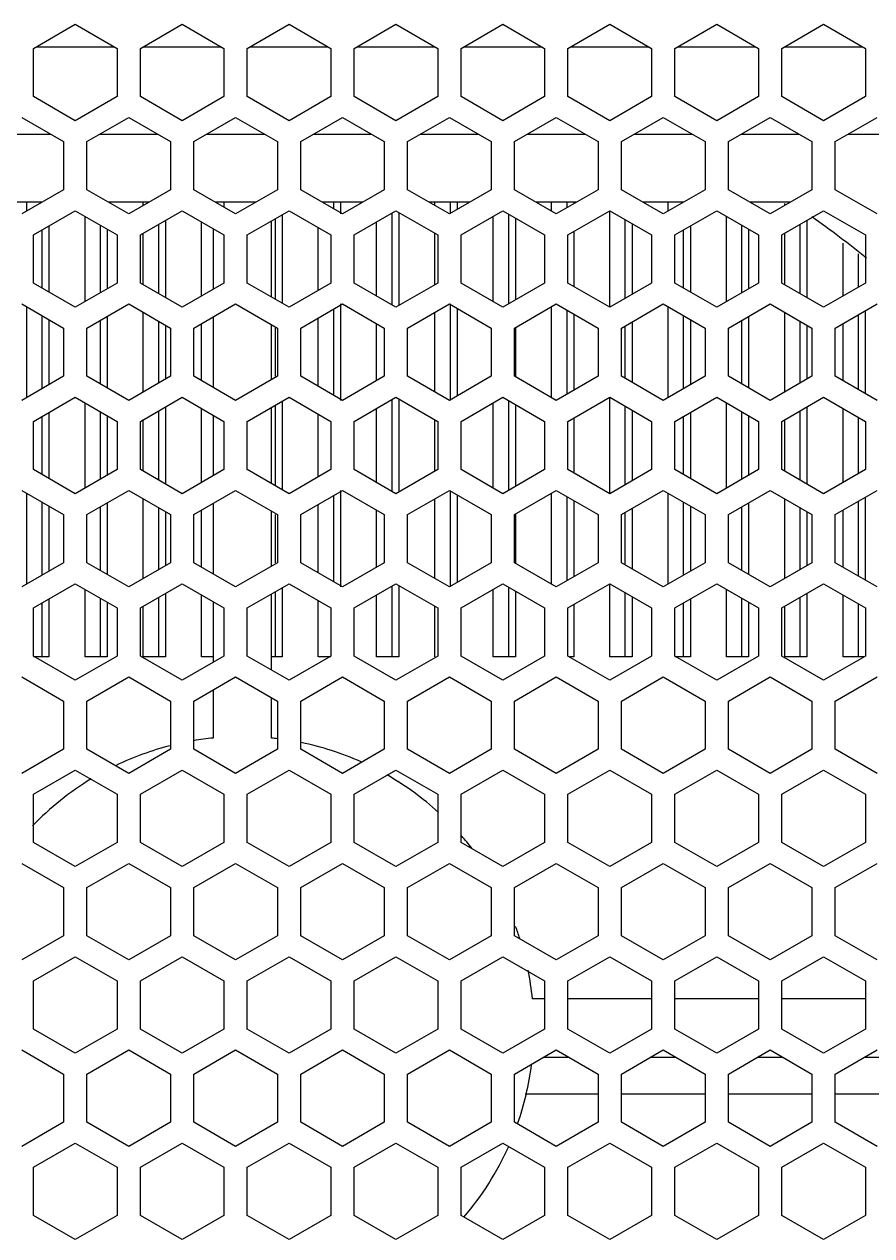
# Model space of a CAD drawing. Header units: millimetres. Extents: x 10297564 to 11610295, y -9287743 to -8409454.
# Drawn here: x 10530946 to 10531821, y -9095133 to -9093881 of the extents above; entities that cross this region are included whole.
import ezdxf

# ---------------------------------------------------------------- set-up
doc = ezdxf.new("R2010")
doc.units = ezdxf.units.MM
doc.header["$LTSCALE"] = 100
doc.layers.add('-0', color=7, linetype='Continuous')

# ---------------------------------------------------------------- blocks, each defined once
blk = doc.blocks.new('인버터 외형도')
at = {"layer": '-0', "linetype": 'Continuous'}
for p, q in [((121361.32, 40713.51), (121393.67, 40732.19)), ((121393.67, 40732.19), (121426.03, 40713.51)), ((121444.08, 40713.51), (121476.44, 40732.19)), ((121476.44, 40732.19), (121508.8, 40713.51)), ((121526.85, 40713.51), (121559.21, 40732.19)), ((121559.21, 40732.19), (121591.57, 40713.51)), ((121609.62, 40713.51), (121641.98, 40732.19)), ((121641.98, 40732.19), (121674.33, 40713.51)), ((121692.39, 40713.51), (121724.75, 40732.19)), ((121724.75, 40732.19), (121757.1, 40713.51)), ((121775.16, 40713.51), (121807.52, 40732.19)), ((121807.52, 40732.19), (121839.87, 40713.51)), ((121857.93, 40713.51), (121890.29, 40732.19)), ((121890.29, 40732.19), (121922.64, 40713.51)), ((121940.7, 40713.51), (121973.06, 40732.19)), ((121973.06, 40732.19), (122005.41, 40713.51)), ((121361.32, 40676.15), (121361.32, 40713.51)), ((121363.3, 40714.66), (121424.04, 40714.66)), ((121426.03, 40713.51), (121426.03, 40676.15)), ((121444.08, 40676.15), (121444.08, 40713.51)), ((121446.07, 40714.66), (121506.81, 40714.66)), ((121508.8, 40713.51), (121508.8, 40676.15)), ((121526.85, 40676.15), (121526.85, 40713.51)), ((121528.84, 40714.66), (121589.58, 40714.66)), ((121591.57, 40713.51), (121591.57, 40676.15)), ((121609.62, 40676.15), (121609.62, 40713.51)), ((121611.61, 40714.66), (121672.35, 40714.66)), ((121674.33, 40713.51), (121674.33, 40676.15)), ((121692.39, 40676.15), (121692.39, 40713.51)), ((121694.38, 40714.66), (121755.12, 40714.66)), ((121757.1, 40713.51), (121757.1, 40676.15)), ((121775.16, 40676.15), (121775.16, 40713.51)), ((121777.15, 40714.66), (121837.89, 40714.66)), ((121839.87, 40713.51), (121839.87, 40676.15)), ((121857.93, 40676.15), (121857.93, 40713.51)), ((121859.92, 40714.66), (121920.66, 40714.66)), ((121922.64, 40713.51), (121922.64, 40676.15)), ((121940.7, 40676.15), (121940.7, 40713.51)), ((121942.69, 40714.66), (122003.43, 40714.66)), ((122005.41, 40713.51), (122005.41, 40676.15)), ((121393.67, 40657.47), (121361.32, 40676.15)), ((121426.03, 40676.15), (121393.67, 40657.47)), ((121476.44, 40657.47), (121444.08, 40676.15)), ((121508.8, 40676.15), (121476.44, 40657.47)), ((121559.21, 40657.47), (121526.85, 40676.15)), ((121591.57, 40676.15), (121559.21, 40657.47)), ((121641.98, 40657.47), (121609.62, 40676.15)), ((121674.33, 40676.15), (121641.98, 40657.47)), ((121724.75, 40657.47), (121692.39, 40676.15)), ((121757.1, 40676.15), (121724.75, 40657.47)), ((121807.52, 40657.47), (121775.16, 40676.15)), ((121839.87, 40676.15), (121807.52, 40657.47)), ((121890.29, 40657.47), (121857.93, 40676.15)), ((121922.64, 40676.15), (121890.29, 40657.47)), ((121973.06, 40657.47), (121940.7, 40676.15)), ((122005.41, 40676.15), (121973.06, 40657.47)), ((121352.29, 40659.96), (121384.64, 40641.28)), ((121402.7, 40641.28), (121435.06, 40659.96)), ((121435.06, 40659.96), (121467.41, 40641.28)), ((121485.47, 40641.28), (121517.83, 40659.96)), ((121517.83, 40659.96), (121550.18, 40641.28)), ((121568.24, 40641.28), (121600.59, 40659.96)), ((121600.59, 40659.96), (121632.95, 40641.28)), ((121651.01, 40641.28), (121683.36, 40659.96)), ((121683.36, 40659.96), (121715.72, 40641.28)), ((121733.78, 40641.28), (121766.13, 40659.96)), ((121766.13, 40659.96), (121798.49, 40641.28)), ((121816.55, 40641.28), (121848.9, 40659.96)), ((121848.9, 40659.96), (121881.26, 40641.28)), ((121899.32, 40641.28), (121931.67, 40659.96)), ((121931.67, 40659.96), (121964.03, 40641.28)), ((121982.09, 40641.28), (122014.44, 40659.96)), ((121329.73, 40646.94), (121374.84, 40646.94)), ((121384.64, 40641.28), (121384.64, 40603.92)), ((121402.7, 40603.92), (121402.7, 40641.28)), ((121412.5, 40646.94), (121457.61, 40646.94)), ((121467.41, 40641.28), (121467.41, 40603.92)), ((121485.47, 40603.92), (121485.47, 40641.28)), ((121495.27, 40646.94), (121540.38, 40646.94)), ((121550.18, 40641.28), (121550.18, 40603.92)), ((121568.24, 40603.92), (121568.24, 40641.28)), ((121578.04, 40646.94), (121623.15, 40646.94)), ((121632.95, 40641.28), (121632.95, 40603.92)), ((121651.01, 40603.92), (121651.01, 40641.28)), ((121660.81, 40646.94), (121705.92, 40646.94)), ((121715.72, 40641.28), (121715.72, 40603.92)), ((121733.78, 40603.92), (121733.78, 40641.28)), ((121743.58, 40646.94), (121788.69, 40646.94)), ((121798.49, 40641.28), (121798.49, 40603.92)), ((121816.55, 40603.92), (121816.55, 40641.28)), ((121826.35, 40646.94), (121871.46, 40646.94)), ((121881.26, 40641.28), (121881.26, 40603.92)), ((121899.32, 40603.92), (121899.32, 40641.28)), ((121909.12, 40646.94), (121954.22, 40646.94)), ((121964.03, 40641.28), (121964.03, 40603.92)), ((121982.09, 40603.92), (121982.09, 40641.28)), ((121991.89, 40646.94), (122036.99, 40646.94)), ((121384.64, 40603.92), (121352.29, 40585.24)), ((121435.06, 40585.24), (121402.7, 40603.92)), ((121467.41, 40603.92), (121435.06, 40585.24)), ((121517.83, 40585.24), (121485.47, 40603.92)), ((121550.18, 40603.92), (121517.83, 40585.24)), ((121600.59, 40585.24), (121568.24, 40603.92)), ((121632.95, 40603.92), (121600.59, 40585.24)), ((121683.36, 40585.24), (121651.01, 40603.92)), ((121715.72, 40603.92), (121683.36, 40585.24)), ((121766.13, 40585.24), (121733.78, 40603.92)), ((121798.49, 40603.92), (121766.13, 40585.24)), ((121848.9, 40585.24), (121816.55, 40603.92)), ((121881.26, 40603.92), (121848.9, 40585.24)), ((121931.67, 40585.24), (121899.32, 40603.92)), ((121964.03, 40603.92), (121931.67, 40585.24)), ((122014.44, 40585.24), (121982.09, 40603.92)), ((121367.93, 40594.27), (121336.65, 40594.27)), ((121356.04, 40587.41), (121356.04, 40594.27)), ((121450.69, 40594.27), (121419.42, 40594.27)), ((121446.34, 40591.75), (121446.34, 40594.27)), ((121533.46, 40594.27), (121502.19, 40594.27)), ((121508.72, 40594.27), (121508.72, 40590.49)), ((121616.23, 40594.27), (121584.96, 40594.27)), ((121593.82, 40589.15), (121593.82, 40594.27)), ((121599.01, 40594.27), (121599.01, 40585.24)), ((121699, 40594.27), (121667.72, 40594.27)), ((121672.07, 40591.76), (121672.07, 40594.27)), ((121684.11, 40585.24), (121684.11, 40594.27)), ((121689.31, 40594.27), (121689.31, 40588.67)), ((121781.77, 40594.27), (121750.49, 40594.27)), ((121762.37, 40587.41), (121762.37, 40594.27)), ((121774.41, 40590.01), (121774.41, 40594.27)), ((121779.6, 40594.27), (121779.6, 40593.01)), ((121864.54, 40594.27), (121833.26, 40594.27)), ((121852.66, 40587.41), (121852.66, 40594.27)), ((121947.34, 40594.27), (121916.03, 40594.27)), ((121942.95, 40591.75), (121942.95, 40593.34)), ((121361.32, 40569.04), (121393.67, 40587.72)), ((121393.67, 40587.72), (121426.03, 40569.04)), ((121444.08, 40569.04), (121476.44, 40587.72)), ((121476.44, 40587.72), (121508.8, 40569.04)), ((121526.85, 40569.04), (121559.21, 40587.72)), ((121553.87, 40584.64), (121553.87, 40516.09)), ((121559.21, 40587.72), (121591.57, 40569.04)), ((121609.62, 40569.04), (121641.98, 40587.72)), ((121638.97, 40514.74), (121638.97, 40585.98)), ((121641.98, 40587.72), (121674.33, 40569.04)), ((121644.16, 40586.46), (121644.16, 40514.26)), ((121692.39, 40569.04), (121724.75, 40587.72)), ((121724.75, 40587.72), (121757.1, 40569.04)), ((121729.26, 40515.61), (121729.26, 40585.12)), ((121775.16, 40569.04), (121807.52, 40587.72)), ((121807.51, 40513), (121807.51, 40587.72)), ((121807.52, 40587.72), (121839.87, 40569.04)), ((121857.93, 40569.04), (121890.29, 40587.72)), ((121890.29, 40587.72), (121922.64, 40569.04)), ((121940.7, 40569.04), (121973.06, 40587.72)), ((121973.06, 40587.72), (122005.41, 40569.04)), ((121373.28, 40575.95), (121373.28, 40524.78)), ((121401.19, 40517.34), (121401.19, 40583.38)), ((121413.23, 40524.3), (121413.23, 40576.43)), ((121458.38, 40523.43), (121458.38, 40577.3)), ((121463.57, 40580.3), (121463.57, 40520.43)), ((121491.48, 40521.69), (121491.48, 40579.04)), ((121545.67, 40579.22), (121544.48, 40579.22)), ((121545.67, 40520.82), (121545.67, 40579.22)), ((121548.67, 40519.09), (121548.67, 40581.64)), ((121581.78, 40526.03), (121581.78, 40574.69)), ((121626.93, 40521.69), (121626.93, 40579.03)), ((121717.22, 40517.35), (121717.22, 40583.38)), ((121734.46, 40582.12), (121734.46, 40518.61)), ((121819.55, 40519.95), (121819.55, 40580.78)), ((121824.75, 40577.78), (121824.75, 40522.95)), ((121869.9, 40575.95), (121869.9, 40524.78)), ((121897.81, 40517.34), (121897.81, 40583.38)), ((121909.85, 40524.3), (121909.85, 40576.43)), ((121954.99, 40523.43), (121954.99, 40577.3)), ((121960.19, 40580.3), (121960.19, 40520.43)), ((121361.32, 40531.68), (121361.32, 40569.04)), ((121368.08, 40527.78), (121368.08, 40572.95)), ((121418.43, 40573.43), (121418.43, 40527.3)), ((121426.03, 40569.04), (121426.03, 40531.68)), ((121444.08, 40531.68), (121444.08, 40569.04)), ((121446.34, 40530.38), (121446.34, 40570.34)), ((121500.52, 40573.82), (121500.52, 40526.9)), ((121508.8, 40569.04), (121508.8, 40531.68)), ((121526.85, 40531.68), (121526.85, 40569.04)), ((121591.57, 40569.04), (121591.57, 40531.68)), ((121609.62, 40531.68), (121609.62, 40569.04)), ((121672.07, 40530.38), (121672.07, 40570.35)), ((121674.33, 40569.04), (121674.33, 40531.68)), ((121692.39, 40531.68), (121692.39, 40569.04)), ((121757.1, 40569.04), (121757.1, 40531.68)), ((121775.16, 40531.68), (121775.16, 40569.04)), ((121779.6, 40571.61), (121779.6, 40529.12)), ((121839.87, 40569.04), (121839.87, 40531.68)), ((121857.93, 40531.68), (121857.93, 40569.04)), ((121864.7, 40527.78), (121864.7, 40572.95)), ((121915.04, 40573.43), (121915.04, 40527.3)), ((121922.64, 40569.04), (121922.64, 40531.68)), ((121940.7, 40531.68), (121940.7, 40569.04)), ((121942.95, 40530.38), (121942.95, 40570.34)), ((122005.41, 40569.04), (122005.41, 40531.68)), ((121988.1, 40521.69), (121988.1, 40562.49)), ((122000.14, 40528.64), (122000.14, 40554.26)), ((121393.67, 40513), (121361.32, 40531.68)), ((121426.03, 40531.68), (121393.67, 40513)), ((121476.44, 40513), (121444.08, 40531.68)), ((121508.8, 40531.68), (121476.44, 40513)), ((121559.21, 40513), (121526.85, 40531.68)), ((121591.57, 40531.68), (121559.21, 40513)), ((121641.98, 40513), (121609.62, 40531.68)), ((121674.33, 40531.68), (121641.98, 40513)), ((121724.75, 40513), (121692.39, 40531.68)), ((121757.1, 40531.68), (121724.75, 40513)), ((121807.52, 40513), (121775.16, 40531.68)), ((121839.87, 40531.68), (121807.52, 40513)), ((121890.29, 40513), (121857.93, 40531.68)), ((121922.64, 40531.68), (121890.29, 40513)), ((121973.06, 40513), (121940.7, 40531.68)), ((122005.41, 40531.68), (121973.06, 40513)), ((121352.29, 40515.49), (121384.64, 40496.81)), ((121356.04, 40442.94), (121356.04, 40513.32)), ((121402.7, 40496.81), (121435.06, 40515.49)), ((121435.06, 40515.49), (121467.41, 40496.81)), ((121446.34, 40447.28), (121446.34, 40508.98)), ((121485.47, 40496.81), (121517.83, 40515.49)), ((121517.83, 40515.49), (121550.18, 40496.81)), ((121568.24, 40496.81), (121600.59, 40515.49)), ((121593.82, 40444.68), (121593.82, 40511.58)), ((121599.01, 40515.49), (121599.01, 40440.77)), ((121600.59, 40515.49), (121632.95, 40496.81)), ((121651.01, 40496.81), (121683.36, 40515.49)), ((121672.07, 40447.29), (121672.07, 40508.97)), ((121683.36, 40515.49), (121715.72, 40496.81)), ((121684.11, 40440.77), (121684.11, 40515.49)), ((121689.31, 40512.06), (121689.31, 40444.2)), ((121733.78, 40496.81), (121766.13, 40515.49)), ((121762.37, 40442.94), (121762.37, 40513.31)), ((121766.13, 40515.49), (121798.49, 40496.81)), ((121774.41, 40445.54), (121774.41, 40510.71)), ((121816.55, 40496.81), (121848.9, 40515.49)), ((121848.9, 40515.49), (121881.26, 40496.81)), ((121852.66, 40442.94), (121852.66, 40513.32)), ((121899.32, 40496.81), (121931.67, 40515.49)), ((121931.67, 40515.49), (121964.03, 40496.81)), ((121942.95, 40447.28), (121942.95, 40508.98)), ((121982.09, 40496.81), (122014.44, 40515.49)), ((122005.34, 40510.23), (122005.34, 40446.02)), ((121368.08, 40449.89), (121368.08, 40506.37)), ((121373.28, 40503.37), (121373.28, 40452.89)), ((121413.23, 40453.37), (121413.23, 40502.89)), ((121418.43, 40505.89), (121418.43, 40450.37)), ((121458.38, 40454.23), (121458.38, 40502.02)), ((121463.57, 40499.02), (121463.57, 40457.23)), ((121491.48, 40455.98), (121491.48, 40500.28)), ((121500.52, 40505.5), (121500.52, 40450.76)), ((121545.67, 40456.84), (121545.67, 40499.42)), ((121581.78, 40451.63), (121581.78, 40504.63)), ((121626.93, 40455.97), (121626.93, 40500.29)), ((121779.6, 40507.71), (121779.6, 40448.54)), ((121824.75, 40501.54), (121824.75, 40454.71)), ((121864.7, 40449.89), (121864.7, 40506.37)), ((121869.9, 40503.37), (121869.9, 40452.89)), ((121909.85, 40453.37), (121909.85, 40502.89)), ((121915.04, 40505.89), (121915.04, 40450.37)), ((121954.99, 40454.23), (121954.99, 40502.02)), ((121960.19, 40499.02), (121960.19, 40457.23)), ((121988.1, 40455.98), (121988.1, 40500.28)), ((122000.14, 40449.02), (122000.14, 40507.23)), ((121384.64, 40496.81), (121384.64, 40459.45)), ((121402.7, 40459.45), (121402.7, 40496.81)), ((121467.41, 40496.81), (121467.41, 40459.45)), ((121485.47, 40459.45), (121485.47, 40496.81)), ((121548.67, 40459.45), (121548.67, 40496.81)), ((121550.18, 40496.81), (121550.18, 40459.45)), ((121568.24, 40459.45), (121568.24, 40496.81)), ((121632.95, 40496.81), (121632.95, 40459.45)), ((121651.01, 40459.45), (121651.01, 40496.81)), ((121715.72, 40496.81), (121715.72, 40459.45)), ((121733.78, 40459.45), (121733.78, 40496.81)), ((121734.46, 40496.81), (121734.46, 40459.45)), ((121798.49, 40496.81), (121798.49, 40459.45)), ((121816.55, 40459.45), (121816.55, 40496.81)), ((121819.55, 40457.71), (121819.55, 40498.54)), ((121881.26, 40496.81), (121881.26, 40459.45)), ((121899.32, 40459.45), (121899.32, 40496.81)), ((121964.03, 40496.81), (121964.03, 40459.45)), ((121982.09, 40459.45), (121982.09, 40496.81)), ((121384.64, 40459.45), (121352.29, 40440.77)), ((121435.06, 40440.77), (121402.7, 40459.45)), ((121467.41, 40459.45), (121435.06, 40440.77)), ((121517.83, 40440.77), (121485.47, 40459.45)), ((121550.18, 40459.45), (121517.83, 40440.77)), ((121600.59, 40440.77), (121568.24, 40459.45)), ((121632.95, 40459.45), (121600.59, 40440.77)), ((121683.36, 40440.77), (121651.01, 40459.45)), ((121715.72, 40459.45), (121683.36, 40440.77)), ((121766.13, 40440.77), (121733.78, 40459.45)), ((121798.49, 40459.45), (121766.13, 40440.77)), ((121848.9, 40440.77), (121816.55, 40459.45)), ((121881.26, 40459.45), (121848.9, 40440.77)), ((121931.67, 40440.77), (121899.32, 40459.45)), ((121964.03, 40459.45), (121931.67, 40440.77)), ((122014.44, 40440.77), (121982.09, 40459.45)), ((121361.32, 40424.57), (121393.67, 40443.25)), ((121393.67, 40443.25), (121426.03, 40424.57)), ((121444.08, 40424.57), (121476.44, 40443.25)), ((121476.44, 40443.25), (121508.8, 40424.57)), ((121526.85, 40424.57), (121559.21, 40443.25)), ((121559.21, 40443.25), (121591.57, 40424.57)), ((121609.62, 40424.57), (121641.98, 40443.25)), ((121641.98, 40443.25), (121674.33, 40424.57)), ((121692.39, 40424.57), (121724.75, 40443.25)), ((121724.75, 40443.25), (121757.1, 40424.57)), ((121775.16, 40424.57), (121807.52, 40443.25)), ((121807.51, 40368.53), (121807.51, 40443.25)), ((121807.52, 40443.25), (121839.87, 40424.57)), ((121857.93, 40424.57), (121890.29, 40443.25)), ((121890.29, 40443.25), (121922.64, 40424.57)), ((121940.7, 40424.57), (121973.06, 40443.25)), ((121973.06, 40443.25), (122005.41, 40424.57)), ((121401.19, 40372.87), (121401.19, 40438.91)), ((121463.57, 40435.83), (121463.57, 40375.96)), ((121491.48, 40377.22), (121491.48, 40434.57)), ((121545.67, 40376.35), (121545.67, 40435.43)), ((121548.67, 40374.62), (121548.67, 40437.17)), ((121553.87, 40440.17), (121553.87, 40371.62)), ((121626.93, 40377.22), (121626.93, 40434.56)), ((121638.97, 40370.27), (121638.97, 40441.51)), ((121644.16, 40441.99), (121644.16, 40369.79)), ((121717.22, 40372.88), (121717.22, 40438.91)), ((121729.26, 40371.14), (121729.26, 40440.65)), ((121734.46, 40437.65), (121734.46, 40374.14)), ((121819.55, 40375.48), (121819.55, 40436.31)), ((121824.75, 40433.31), (121824.75, 40378.48)), ((121897.81, 40372.87), (121897.81, 40438.91)), ((121960.19, 40435.83), (121960.19, 40375.96)), ((121988.1, 40377.22), (121988.1, 40434.57)), ((121361.32, 40387.21), (121361.32, 40424.57)), ((121368.08, 40383.3), (121368.08, 40428.48)), ((121373.28, 40431.48), (121373.28, 40380.31)), ((121413.23, 40379.83), (121413.23, 40431.96)), ((121418.43, 40428.96), (121418.43, 40382.83)), ((121426.03, 40424.57), (121426.03, 40387.21)), ((121444.08, 40387.21), (121444.08, 40424.57)), ((121446.34, 40385.91), (121446.34, 40425.87)), ((121458.38, 40378.96), (121458.38, 40432.83)), ((121500.52, 40429.35), (121500.52, 40382.43)), ((121508.8, 40424.57), (121508.8, 40387.21)), ((121526.85, 40387.21), (121526.85, 40424.57)), ((121581.78, 40381.56), (121581.78, 40430.22)), ((121591.57, 40424.57), (121591.57, 40387.21)), ((121609.62, 40387.21), (121609.62, 40424.57)), ((121672.07, 40385.91), (121672.07, 40425.88)), ((121674.33, 40424.57), (121674.33, 40387.21)), ((121692.39, 40387.21), (121692.39, 40424.57)), ((121757.1, 40424.57), (121757.1, 40387.21)), ((121775.16, 40387.21), (121775.16, 40424.57)), ((121779.6, 40427.14), (121779.6, 40384.65)), ((121839.87, 40424.57), (121839.87, 40387.21)), ((121857.93, 40387.21), (121857.93, 40424.57)), ((121864.7, 40383.3), (121864.7, 40428.48)), ((121869.9, 40431.48), (121869.9, 40380.31)), ((121909.85, 40379.83), (121909.85, 40431.96)), ((121915.04, 40428.96), (121915.04, 40382.83)), ((121922.64, 40424.57), (121922.64, 40387.21)), ((121940.7, 40387.21), (121940.7, 40424.57)), ((121942.95, 40385.91), (121942.95, 40425.87)), ((121954.99, 40378.96), (121954.99, 40432.83)), ((122000.14, 40384.17), (122000.14, 40427.62)), ((122005.41, 40424.57), (122005.41, 40387.21)), ((121393.67, 40368.53), (121361.32, 40387.21)), ((121426.03, 40387.21), (121393.67, 40368.53)), ((121476.44, 40368.53), (121444.08, 40387.21)), ((121508.8, 40387.21), (121476.44, 40368.53)), ((121559.21, 40368.53), (121526.85, 40387.21)), ((121591.57, 40387.21), (121559.21, 40368.53)), ((121641.98, 40368.53), (121609.62, 40387.21)), ((121674.33, 40387.21), (121641.98, 40368.53)), ((121724.75, 40368.53), (121692.39, 40387.21)), ((121757.1, 40387.21), (121724.75, 40368.53)), ((121807.52, 40368.53), (121775.16, 40387.21)), ((121839.87, 40387.21), (121807.52, 40368.53)), ((121890.29, 40368.53), (121857.93, 40387.21)), ((121922.64, 40387.21), (121890.29, 40368.53)), ((121973.06, 40368.53), (121940.7, 40387.21)), ((122005.41, 40387.21), (121973.06, 40368.53)), ((121352.29, 40371.02), (121384.64, 40352.34)), ((121356.04, 40298.47), (121356.04, 40368.85)), ((121402.7, 40352.34), (121435.06, 40371.02)), ((121435.06, 40371.02), (121467.41, 40352.34)), ((121485.47, 40352.34), (121517.83, 40371.02)), ((121517.83, 40371.02), (121550.18, 40352.34)), ((121568.24, 40352.34), (121600.59, 40371.02)), ((121599.01, 40371.02), (121599.01, 40296.3)), ((121600.59, 40371.02), (121632.95, 40352.34)), ((121651.01, 40352.34), (121683.36, 40371.02)), ((121683.36, 40371.02), (121715.72, 40352.34)), ((121684.11, 40296.3), (121684.11, 40371.02)), ((121689.31, 40367.59), (121689.31, 40299.73)), ((121733.78, 40352.34), (121766.13, 40371.02)), ((121762.37, 40298.47), (121762.37, 40368.84)), ((121766.13, 40371.02), (121798.49, 40352.34)), ((121816.55, 40352.34), (121848.9, 40371.02)), ((121848.9, 40371.02), (121881.26, 40352.34)), ((121852.66, 40298.47), (121852.66, 40368.85)), ((121899.32, 40352.34), (121931.67, 40371.02)), ((121931.67, 40371.02), (121964.03, 40352.34)), ((121982.09, 40352.34), (122014.44, 40371.02)), ((121368.08, 40305.42), (121368.08, 40361.9)), ((121373.28, 40358.9), (121373.28, 40308.42)), ((121413.23, 40308.9), (121413.23, 40358.42)), ((121418.43, 40361.42), (121418.43, 40305.9)), ((121446.34, 40302.81), (121446.34, 40364.51)), ((121500.52, 40361.03), (121500.52, 40306.29)), ((121581.78, 40307.16), (121581.78, 40360.16)), ((121593.82, 40300.21), (121593.82, 40367.11)), ((121672.07, 40302.82), (121672.07, 40364.5)), ((121774.41, 40301.07), (121774.41, 40366.24)), ((121779.6, 40363.24), (121779.6, 40304.07)), ((121864.7, 40305.42), (121864.7, 40361.9)), ((121869.9, 40358.9), (121869.9, 40308.42)), ((121909.85, 40308.9), (121909.85, 40358.42)), ((121915.04, 40361.42), (121915.04, 40305.9)), ((121942.95, 40302.81), (121942.95, 40364.51)), ((122000.14, 40304.55), (122000.14, 40362.76)), ((122005.34, 40365.76), (122005.34, 40301.55)), ((121384.64, 40352.34), (121384.64, 40314.98)), ((121402.7, 40314.98), (121402.7, 40352.34)), ((121458.38, 40309.76), (121458.38, 40357.55)), ((121463.57, 40354.55), (121463.57, 40312.76)), ((121467.41, 40352.34), (121467.41, 40314.98)), ((121485.47, 40314.98), (121485.47, 40352.34)), ((121491.48, 40311.5), (121491.48, 40355.81)), ((121545.67, 40312.37), (121545.67, 40354.94)), ((121548.67, 40314.98), (121548.67, 40352.34)), ((121550.18, 40352.34), (121550.18, 40314.98)), ((121568.24, 40314.98), (121568.24, 40352.34)), ((121626.93, 40311.5), (121626.93, 40355.82)), ((121632.95, 40352.34), (121632.95, 40314.98)), ((121651.01, 40314.98), (121651.01, 40352.34)), ((121715.72, 40352.34), (121715.72, 40314.98)), ((121733.78, 40314.98), (121733.78, 40352.34)), ((121734.46, 40352.34), (121734.46, 40314.98)), ((121798.49, 40352.34), (121798.49, 40314.98)), ((121816.55, 40314.98), (121816.55, 40352.34)), ((121819.55, 40313.24), (121819.55, 40354.07)), ((121824.75, 40357.07), (121824.75, 40310.24)), ((121881.26, 40352.34), (121881.26, 40314.98)), ((121899.32, 40314.98), (121899.32, 40352.34)), ((121954.99, 40309.76), (121954.99, 40357.55)), ((121960.19, 40354.55), (121960.19, 40312.76)), ((121964.03, 40352.34), (121964.03, 40314.98)), ((121982.09, 40314.98), (121982.09, 40352.34)), ((121988.1, 40311.5), (121988.1, 40355.81)), ((121384.64, 40314.98), (121352.29, 40296.3)), ((121435.06, 40296.3), (121402.7, 40314.98)), ((121467.41, 40314.98), (121435.06, 40296.3)), ((121517.83, 40296.3), (121485.47, 40314.98)), ((121550.18, 40314.98), (121517.83, 40296.3)), ((121600.59, 40296.3), (121568.24, 40314.98)), ((121632.95, 40314.98), (121600.59, 40296.3)), ((121683.36, 40296.3), (121651.01, 40314.98)), ((121715.72, 40314.98), (121683.36, 40296.3)), ((121766.13, 40296.3), (121733.78, 40314.98)), ((121798.49, 40314.98), (121766.13, 40296.3)), ((121848.9, 40296.3), (121816.55, 40314.98)), ((121881.26, 40314.98), (121848.9, 40296.3)), ((121931.67, 40296.3), (121899.32, 40314.98)), ((121964.03, 40314.98), (121931.67, 40296.3)), ((122014.44, 40296.3), (121982.09, 40314.98)), ((121361.32, 40280.1), (121393.67, 40298.78)), ((121393.67, 40298.78), (121426.03, 40280.1)), ((121401.19, 40242.12), (121401.19, 40294.44)), ((121444.08, 40280.1), (121476.44, 40298.78)), ((121476.44, 40298.78), (121508.8, 40280.1)), ((121526.85, 40280.1), (121559.21, 40298.78)), ((121548.67, 40242.12), (121548.67, 40292.7)), ((121553.87, 40295.7), (121553.87, 40242.12)), ((121559.21, 40298.78), (121591.57, 40280.1)), ((121609.62, 40280.1), (121641.98, 40298.78)), ((121638.97, 40242.12), (121638.97, 40297.04)), ((121641.98, 40298.78), (121674.33, 40280.1)), ((121644.16, 40297.52), (121644.16, 40242.12)), ((121692.39, 40280.1), (121724.75, 40298.78)), ((121717.22, 40242.12), (121717.22, 40294.44)), ((121724.75, 40298.78), (121757.1, 40280.1)), ((121729.26, 40242.12), (121729.26, 40296.18)), ((121734.46, 40293.18), (121734.46, 40242.12)), ((121775.16, 40280.1), (121807.52, 40298.78)), ((121807.51, 40242.12), (121807.51, 40298.78)), ((121807.52, 40298.78), (121839.87, 40280.1)), ((121857.93, 40280.1), (121890.29, 40298.78)), ((121890.29, 40298.78), (121922.64, 40280.1)), ((121897.81, 40242.12), (121897.81, 40294.44)), ((121940.7, 40280.1), (121973.06, 40298.78)), ((121973.06, 40298.78), (122005.41, 40280.1)), ((121368.08, 40242.12), (121368.08, 40284.01)), ((121373.28, 40287.01), (121373.28, 40242.12)), ((121413.23, 40242.12), (121413.23, 40287.49)), ((121418.43, 40284.49), (121418.43, 40242.12)), ((121458.38, 40242.12), (121458.38, 40288.36)), ((121463.57, 40291.35), (121463.57, 40242.12)), ((121491.48, 40242.12), (121491.48, 40290.1)), ((121500.52, 40284.88), (121500.52, 40237.96)), ((121545.67, 40231.88), (121545.67, 40290.96)), ((121581.78, 40242.12), (121581.78, 40285.75)), ((121626.93, 40242.12), (121626.93, 40290.09)), ((121819.55, 40242.12), (121819.55, 40291.83)), ((121824.75, 40288.84), (121824.75, 40242.12)), ((121864.7, 40242.12), (121864.7, 40284.01)), ((121869.9, 40287.01), (121869.9, 40242.12)), ((121909.85, 40242.12), (121909.85, 40287.49)), ((121915.04, 40284.49), (121915.04, 40242.12)), ((121954.99, 40242.12), (121954.99, 40288.36)), ((121960.19, 40291.35), (121960.19, 40242.12)), ((121988.1, 40242.12), (121988.1, 40290.1)), ((122000.14, 40242.12), (122000.14, 40283.15)), ((121361.32, 40242.74), (121361.32, 40280.1)), ((121426.03, 40280.1), (121426.03, 40242.74)), ((121444.08, 40242.74), (121444.08, 40280.1)), ((121446.34, 40242.12), (121446.34, 40281.4)), ((121508.8, 40280.1), (121508.8, 40242.74)), ((121526.85, 40242.74), (121526.85, 40280.1)), ((121591.57, 40280.1), (121591.57, 40242.74)), ((121609.62, 40242.74), (121609.62, 40280.1)), ((121672.07, 40242.12), (121672.07, 40281.41)), ((121674.33, 40280.1), (121674.33, 40242.74)), ((121692.39, 40242.74), (121692.39, 40280.1)), ((121757.1, 40280.1), (121757.1, 40242.74)), ((121775.16, 40242.74), (121775.16, 40280.1)), ((121779.6, 40282.67), (121779.6, 40242.12)), ((121839.87, 40280.1), (121839.87, 40242.74)), ((121857.93, 40242.74), (121857.93, 40280.1)), ((121922.64, 40280.1), (121922.64, 40242.74)), ((121940.7, 40242.74), (121940.7, 40280.1)), ((121942.95, 40242.12), (121942.95, 40281.4)), ((122005.41, 40280.1), (122005.41, 40242.74)), ((121393.67, 40224.06), (121361.32, 40242.74)), ((121373.28, 40242.12), (121361.32, 40242.12)), ((121426.03, 40242.74), (121393.67, 40224.06)), ((121418.43, 40242.12), (121401.19, 40242.12)), ((121476.44, 40224.06), (121444.08, 40242.74)), ((121463.57, 40242.12), (121446.34, 40242.12)), ((121508.8, 40242.74), (121476.44, 40224.06)), ((121500.52, 40242.12), (121491.48, 40242.12)), ((121559.21, 40224.06), (121526.85, 40242.74)), ((121553.87, 40242.12), (121545.67, 40242.12)), ((121591.57, 40242.74), (121559.21, 40224.06)), ((121591.57, 40242.12), (121581.78, 40242.12)), ((121641.98, 40224.06), (121609.62, 40242.74)), ((121644.16, 40242.12), (121626.93, 40242.12)), ((121674.33, 40242.74), (121641.98, 40224.06)), ((121724.75, 40224.06), (121692.39, 40242.74)), ((121734.46, 40242.12), (121717.22, 40242.12)), ((121757.1, 40242.74), (121724.75, 40224.06)), ((121807.52, 40224.06), (121775.16, 40242.74)), ((121779.6, 40242.12), (121776.24, 40242.12)), ((121824.75, 40242.12), (121807.51, 40242.12)), ((121839.87, 40242.74), (121807.52, 40224.06)), ((121890.29, 40224.06), (121857.93, 40242.74)), ((121869.9, 40242.12), (121857.93, 40242.12)), ((121922.64, 40242.74), (121890.29, 40224.06)), ((121915.04, 40242.12), (121897.81, 40242.12)), ((121973.06, 40224.06), (121940.7, 40242.74)), ((121960.19, 40242.12), (121942.95, 40242.12)), ((122005.41, 40242.74), (121973.06, 40224.06)), ((122004.34, 40242.12), (121988.1, 40242.12)), ((121352.29, 40226.55), (121384.64, 40207.87)), ((121402.7, 40207.87), (121435.06, 40226.55)), ((121435.06, 40226.55), (121467.41, 40207.87)), ((121485.47, 40207.87), (121517.83, 40226.55)), ((121517.83, 40226.55), (121550.18, 40207.87)), ((121568.24, 40207.87), (121600.59, 40226.55)), ((121600.59, 40226.55), (121632.95, 40207.87)), ((121651.01, 40207.87), (121683.36, 40226.55)), ((121683.36, 40226.55), (121715.72, 40207.87)), ((121733.78, 40207.87), (121766.13, 40226.55)), ((121766.13, 40226.55), (121798.49, 40207.87)), ((121816.55, 40207.87), (121848.9, 40226.55)), ((121848.9, 40226.55), (121881.26, 40207.87)), ((121899.32, 40207.87), (121931.67, 40226.55)), ((121931.67, 40226.55), (121964.03, 40207.87)), ((121982.09, 40207.87), (122014.44, 40226.55)), ((121500.52, 40216.56), (121500.52, 40179.22)), ((121545.67, 40179.22), (121545.67, 40210.47)), ((121384.64, 40207.87), (121384.64, 40170.51)), ((121402.7, 40170.51), (121402.7, 40207.87)), ((121467.41, 40207.87), (121467.41, 40170.51)), ((121485.47, 40170.51), (121485.47, 40207.87)), ((121550.18, 40207.87), (121550.18, 40170.51)), ((121568.24, 40170.51), (121568.24, 40207.87)), ((121632.95, 40207.87), (121632.95, 40170.51)), ((121651.01, 40170.51), (121651.01, 40207.87)), ((121715.72, 40207.87), (121715.72, 40170.51)), ((121733.78, 40170.51), (121733.78, 40207.87)), ((121798.49, 40207.87), (121798.49, 40170.51)), ((121816.55, 40170.51), (121816.55, 40207.87)), ((121881.26, 40207.87), (121881.26, 40170.51)), ((121899.32, 40170.51), (121899.32, 40207.87)), ((121964.03, 40207.87), (121964.03, 40170.51)), ((121982.09, 40170.51), (121982.09, 40207.87)), ((121384.64, 40170.51), (121352.29, 40151.83)), ((121435.06, 40151.83), (121402.7, 40170.51)), ((121467.41, 40170.51), (121435.06, 40151.83)), ((121517.83, 40151.83), (121485.47, 40170.51)), ((121550.18, 40170.51), (121517.83, 40151.83)), ((121600.59, 40151.83), (121568.24, 40170.51)), ((121632.95, 40170.51), (121600.59, 40151.83)), ((121683.36, 40151.83), (121651.01, 40170.51)), ((121715.72, 40170.51), (121683.36, 40151.83)), ((121766.13, 40151.83), (121733.78, 40170.51)), ((121798.49, 40170.51), (121766.13, 40151.83)), ((121848.9, 40151.83), (121816.55, 40170.51)), ((121881.26, 40170.51), (121848.9, 40151.83)), ((121931.67, 40151.83), (121899.32, 40170.51)), ((121964.03, 40170.51), (121931.67, 40151.83)), ((122014.44, 40151.83), (121982.09, 40170.51)), ((121361.32, 40135.63), (121393.67, 40154.31)), ((121393.67, 40154.31), (121426.03, 40135.63)), ((121444.08, 40135.63), (121476.44, 40154.31)), ((121476.44, 40154.31), (121508.8, 40135.63)), ((121526.85, 40135.63), (121559.21, 40154.31)), ((121559.21, 40154.31), (121591.57, 40135.63)), ((121609.62, 40135.63), (121641.98, 40154.31)), ((121641.98, 40154.31), (121674.33, 40135.63)), ((121692.39, 40135.63), (121724.75, 40154.31)), ((121724.75, 40154.31), (121757.1, 40135.63)), ((121775.16, 40135.63), (121807.52, 40154.31)), ((121807.52, 40154.31), (121839.87, 40135.63)), ((121857.93, 40135.63), (121890.29, 40154.31)), ((121890.29, 40154.31), (121922.64, 40135.63)), ((121940.7, 40135.63), (121973.06, 40154.31)), ((121973.06, 40154.31), (122005.41, 40135.63)), ((121361.32, 40098.27), (121361.32, 40135.63)), ((121426.03, 40135.63), (121426.03, 40098.27)), ((121444.08, 40098.27), (121444.08, 40135.63)), ((121508.8, 40135.63), (121508.8, 40098.27)), ((121526.85, 40098.27), (121526.85, 40135.63)), ((121591.57, 40135.63), (121591.57, 40098.27)), ((121609.62, 40098.27), (121609.62, 40135.63)), ((121674.33, 40135.63), (121674.33, 40098.27)), ((121692.39, 40098.27), (121692.39, 40135.63)), ((121757.1, 40135.63), (121757.1, 40098.27)), ((121775.16, 40098.27), (121775.16, 40135.63)), ((121839.87, 40135.63), (121839.87, 40098.27)), ((121857.93, 40098.27), (121857.93, 40135.63)), ((121922.64, 40135.63), (121922.64, 40098.27)), ((121940.7, 40098.27), (121940.7, 40135.63)), ((122005.41, 40135.63), (122005.41, 40098.27)), ((121393.67, 40079.59), (121361.32, 40098.27)), ((121426.03, 40098.27), (121393.67, 40079.59)), ((121476.44, 40079.59), (121444.08, 40098.27)), ((121508.8, 40098.27), (121476.44, 40079.59)), ((121559.21, 40079.59), (121526.85, 40098.27)), ((121591.57, 40098.27), (121559.21, 40079.59)), ((121641.98, 40079.59), (121609.62, 40098.27)), ((121674.33, 40098.27), (121641.98, 40079.59)), ((121724.75, 40079.59), (121692.39, 40098.27)), ((121757.1, 40098.27), (121724.75, 40079.59)), ((121807.52, 40079.59), (121775.16, 40098.27)), ((121839.87, 40098.27), (121807.52, 40079.59)), ((121890.29, 40079.59), (121857.93, 40098.27)), ((121922.64, 40098.27), (121890.29, 40079.59)), ((121973.06, 40079.59), (121940.7, 40098.27)), ((122005.41, 40098.27), (121973.06, 40079.59)), ((121352.29, 40082.08), (121384.64, 40063.4)), ((121402.7, 40063.4), (121435.06, 40082.08)), ((121435.06, 40082.08), (121467.41, 40063.4)), ((121485.47, 40063.4), (121517.83, 40082.08)), ((121517.83, 40082.08), (121550.18, 40063.4)), ((121568.24, 40063.4), (121600.59, 40082.08)), ((121600.59, 40082.08), (121632.95, 40063.4)), ((121651.01, 40063.4), (121683.36, 40082.08)), ((121683.36, 40082.08), (121715.72, 40063.4)), ((121733.78, 40063.4), (121766.13, 40082.08)), ((121766.13, 40082.08), (121798.49, 40063.4)), ((121816.55, 40063.4), (121848.9, 40082.08)), ((121848.9, 40082.08), (121881.26, 40063.4)), ((121899.32, 40063.4), (121931.67, 40082.08)), ((121931.67, 40082.08), (121964.03, 40063.4)), ((121982.09, 40063.4), (122014.44, 40082.08)), ((121384.64, 40063.4), (121384.64, 40026.04)), ((121402.7, 40026.04), (121402.7, 40063.4)), ((121467.41, 40063.4), (121467.41, 40026.04)), ((121485.47, 40026.04), (121485.47, 40063.4)), ((121550.18, 40063.4), (121550.18, 40026.04)), ((121568.24, 40026.04), (121568.24, 40063.4)), ((121632.95, 40063.4), (121632.95, 40026.04)), ((121651.01, 40026.04), (121651.01, 40063.4)), ((121715.72, 40063.4), (121715.72, 40026.04)), ((121733.78, 40026.04), (121733.78, 40063.4)), ((121798.49, 40063.4), (121798.49, 40026.04)), ((121816.55, 40026.04), (121816.55, 40063.4)), ((121881.26, 40063.4), (121881.26, 40026.04)), ((121899.32, 40026.04), (121899.32, 40063.4)), ((121964.03, 40063.4), (121964.03, 40026.04)), ((121982.09, 40026.04), (121982.09, 40063.4)), ((121384.64, 40026.04), (121352.29, 40007.36)), ((121435.06, 40007.36), (121402.7, 40026.04)), ((121467.41, 40026.04), (121435.06, 40007.36)), ((121517.83, 40007.36), (121485.47, 40026.04)), ((121550.18, 40026.04), (121517.83, 40007.36)), ((121600.59, 40007.36), (121568.24, 40026.04)), ((121632.95, 40026.04), (121600.59, 40007.36)), ((121683.36, 40007.36), (121651.01, 40026.04)), ((121715.72, 40026.04), (121683.36, 40007.36)), ((121766.13, 40007.36), (121733.78, 40026.04)), ((121798.49, 40026.04), (121766.13, 40007.36)), ((121848.9, 40007.36), (121816.55, 40026.04)), ((121881.26, 40026.04), (121848.9, 40007.36)), ((121931.67, 40007.36), (121899.32, 40026.04)), ((121964.03, 40026.04), (121931.67, 40007.36)), ((122014.44, 40007.36), (121982.09, 40026.04)), ((121361.32, 39991.16), (121393.67, 40009.84)), ((121393.67, 40009.84), (121426.03, 39991.16)), ((121444.08, 39991.16), (121476.44, 40009.84)), ((121476.44, 40009.84), (121508.8, 39991.16)), ((121526.85, 39991.16), (121559.21, 40009.84)), ((121559.21, 40009.84), (121591.57, 39991.16)), ((121609.62, 39991.16), (121641.98, 40009.84)), ((121641.98, 40009.84), (121674.33, 39991.16)), ((121692.39, 39991.16), (121724.75, 40009.84)), ((121724.75, 40009.84), (121757.1, 39991.16)), ((121775.16, 39991.16), (121807.52, 40009.84)), ((121807.52, 40009.84), (121839.87, 39991.16)), ((121857.93, 39991.16), (121890.29, 40009.84)), ((121890.29, 40009.84), (121922.64, 39991.16)), ((121940.7, 39991.16), (121973.06, 40009.84)), ((121973.06, 40009.84), (122005.41, 39991.16)), ((121361.32, 39953.8), (121361.32, 39991.16)), ((121426.03, 39991.16), (121426.03, 39953.8)), ((121444.08, 39953.8), (121444.08, 39991.16)), ((121508.8, 39991.16), (121508.8, 39953.8)), ((121526.85, 39953.8), (121526.85, 39991.16)), ((121591.57, 39991.16), (121591.57, 39953.8)), ((121609.62, 39953.8), (121609.62, 39991.16)), ((121674.33, 39991.16), (121674.33, 39953.8)), ((121692.39, 39953.8), (121692.39, 39991.16)), ((121757.1, 39991.16), (121757.1, 39953.8)), ((121775.16, 39953.8), (121775.16, 39991.16)), ((121839.87, 39991.16), (121839.87, 39953.8)), ((121857.93, 39953.8), (121857.93, 39991.16)), ((121922.64, 39991.16), (121922.64, 39953.8)), ((121940.7, 39953.8), (121940.7, 39991.16)), ((122005.41, 39991.16), (122005.41, 39953.8)), ((121757.1, 39977.26), (121747.62, 39977.26)), ((121839.87, 39977.26), (121775.16, 39977.26)), ((121922.64, 39977.26), (121857.93, 39977.26)), ((122005.41, 39977.26), (121940.7, 39977.26)), ((121393.67, 39935.12), (121361.32, 39953.8)), ((121426.03, 39953.8), (121393.67, 39935.12)), ((121476.44, 39935.12), (121444.08, 39953.8)), ((121508.8, 39953.8), (121476.44, 39935.12)), ((121559.21, 39935.12), (121526.85, 39953.8)), ((121591.57, 39953.8), (121559.21, 39935.12)), ((121641.98, 39935.12), (121609.62, 39953.8)), ((121674.33, 39953.8), (121641.98, 39935.12)), ((121724.75, 39935.12), (121692.39, 39953.8)), ((121757.1, 39953.8), (121724.75, 39935.12)), ((121807.52, 39935.12), (121775.16, 39953.8)), ((121839.87, 39953.8), (121807.52, 39935.12)), ((121890.29, 39935.12), (121857.93, 39953.8)), ((121922.64, 39953.8), (121890.29, 39935.12)), ((121973.06, 39935.12), (121940.7, 39953.8)), ((122005.41, 39953.8), (121973.06, 39935.12)), ((121352.29, 39937.61), (121384.64, 39918.93)), ((121402.7, 39918.93), (121435.06, 39937.61)), ((121435.06, 39937.61), (121467.41, 39918.93)), ((121485.47, 39918.93), (121517.83, 39937.61)), ((121517.83, 39937.61), (121550.18, 39918.93)), ((121568.24, 39918.93), (121600.59, 39937.61)), ((121600.59, 39937.61), (121632.95, 39918.93)), ((121651.01, 39918.93), (121683.36, 39937.61)), ((121683.36, 39937.61), (121715.72, 39918.93)), ((121733.78, 39918.93), (121766.13, 39937.61)), ((121766.13, 39937.61), (121798.49, 39918.93)), ((121816.55, 39918.93), (121848.9, 39937.61)), ((121848.9, 39937.61), (121881.26, 39918.93)), ((121899.32, 39918.93), (121931.67, 39937.61)), ((121931.67, 39937.61), (121964.03, 39918.93)), ((121982.09, 39918.93), (122014.44, 39937.61)), ((121756.61, 39932.11), (121775.65, 39932.11)), ((121839.38, 39932.11), (121858.42, 39932.11)), ((121922.15, 39932.11), (121941.19, 39932.11)), ((122004.92, 39932.11), (122023.96, 39932.11)), ((121384.64, 39918.93), (121384.64, 39881.57)), ((121402.7, 39881.57), (121402.7, 39918.93)), ((121467.41, 39918.93), (121467.41, 39881.57)), ((121485.47, 39881.57), (121485.47, 39918.93)), ((121550.18, 39918.93), (121550.18, 39881.57)), ((121568.24, 39881.57), (121568.24, 39918.93)), ((121632.95, 39918.93), (121632.95, 39881.57)), ((121651.01, 39881.57), (121651.01, 39918.93)), ((121715.72, 39918.93), (121715.72, 39881.57)), ((121733.78, 39881.57), (121733.78, 39918.93)), ((121798.49, 39918.93), (121798.49, 39881.57)), ((121816.55, 39881.57), (121816.55, 39918.93)), ((121881.26, 39918.93), (121881.26, 39881.57)), ((121899.32, 39881.57), (121899.32, 39918.93)), ((121964.03, 39918.93), (121964.03, 39881.57)), ((121982.09, 39881.57), (121982.09, 39918.93)), ((121741.88, 39903.52), (121798.49, 39903.52)), ((121816.55, 39903.52), (121881.26, 39903.52)), ((121899.32, 39903.52), (121964.03, 39903.52)), ((121982.09, 39903.52), (122046.8, 39903.52)), ((121384.64, 39881.57), (121352.29, 39862.89)), ((121435.06, 39862.89), (121402.7, 39881.57)), ((121467.41, 39881.57), (121435.06, 39862.89)), ((121517.83, 39862.89), (121485.47, 39881.57)), ((121550.18, 39881.57), (121517.83, 39862.89)), ((121600.59, 39862.89), (121568.24, 39881.57)), ((121632.95, 39881.57), (121600.59, 39862.89)), ((121683.36, 39862.89), (121651.01, 39881.57)), ((121715.72, 39881.57), (121683.36, 39862.89)), ((121766.13, 39862.89), (121733.78, 39881.57)), ((121798.49, 39881.57), (121766.13, 39862.89)), ((121848.9, 39862.89), (121816.55, 39881.57)), ((121881.26, 39881.57), (121848.9, 39862.89)), ((121931.67, 39862.89), (121899.32, 39881.57)), ((121964.03, 39881.57), (121931.67, 39862.89)), ((122014.44, 39862.89), (121982.09, 39881.57)), ((121361.32, 39846.69), (121393.67, 39865.37)), ((121393.67, 39865.37), (121426.03, 39846.69)), ((121444.08, 39846.69), (121476.44, 39865.37)), ((121476.44, 39865.37), (121508.8, 39846.69)), ((121526.85, 39846.69), (121559.21, 39865.37)), ((121559.21, 39865.37), (121591.57, 39846.69)), ((121609.62, 39846.69), (121641.98, 39865.37)), ((121641.98, 39865.37), (121674.33, 39846.69)), ((121692.39, 39846.69), (121724.75, 39865.37)), ((121724.75, 39865.37), (121757.1, 39846.69)), ((121775.16, 39846.69), (121807.52, 39865.37)), ((121807.52, 39865.37), (121839.87, 39846.69)), ((121857.93, 39846.69), (121890.29, 39865.37)), ((121890.29, 39865.37), (121922.64, 39846.69)), ((121940.7, 39846.69), (121973.06, 39865.37)), ((121973.06, 39865.37), (122005.41, 39846.69)), ((121361.32, 39809.33), (121361.32, 39846.69)), ((121426.03, 39846.69), (121426.03, 39809.33)), ((121444.08, 39809.33), (121444.08, 39846.69)), ((121508.8, 39846.69), (121508.8, 39809.33)), ((121526.85, 39809.33), (121526.85, 39846.69)), ((121591.57, 39846.69), (121591.57, 39809.33)), ((121609.62, 39809.33), (121609.62, 39846.69)), ((121674.33, 39846.69), (121674.33, 39809.33)), ((121692.39, 39809.33), (121692.39, 39846.69)), ((121757.1, 39846.69), (121757.1, 39809.33)), ((121775.16, 39809.33), (121775.16, 39846.69)), ((121839.87, 39846.69), (121839.87, 39809.33)), ((121857.93, 39809.33), (121857.93, 39846.69)), ((121922.64, 39846.69), (121922.64, 39809.33)), ((121940.7, 39809.33), (121940.7, 39846.69)), ((122005.41, 39846.69), (122005.41, 39809.33)), ((121393.67, 39790.65), (121361.32, 39809.33)), ((121426.03, 39809.33), (121393.67, 39790.65)), ((121476.44, 39790.65), (121444.08, 39809.33)), ((121508.8, 39809.33), (121476.44, 39790.65)), ((121559.21, 39790.65), (121526.85, 39809.33)), ((121591.57, 39809.33), (121559.21, 39790.65)), ((121641.98, 39790.65), (121609.62, 39809.33)), ((121674.33, 39809.33), (121641.98, 39790.65)), ((121724.75, 39790.65), (121692.39, 39809.33)), ((121757.1, 39809.33), (121724.75, 39790.65)), ((121807.52, 39790.65), (121775.16, 39809.33)), ((121839.87, 39809.33), (121807.52, 39790.65)), ((121890.29, 39790.65), (121857.93, 39809.33)), ((121922.64, 39809.33), (121890.29, 39790.65)), ((121973.06, 39790.65), (121940.7, 39809.33)), ((122005.41, 39809.33), (121973.06, 39790.65))]:
    blk.add_line(p, q, dxfattribs=at)
for centre, radius, start, end in [((121523.09, 39954.69), 767.5, 50.97796, 54.93703), ((121523.16, 39954.62), 225.73, 104.35683, 115.71665), ((121523.16, 39954.62), 225.73, 95.75595, 99.6849), ((121523.09, 39954.69), 225.66, 83.07542, 84.25899), ((121523.09, 39954.69), 225.66, 65.97784, 78.37762), ((121523.16, 39954.62), 225.73, 121.24042, 136.07733), ((121523.09, 39954.69), 225.66, 47.7261, 60.25558), ((121523.09, 39954.69), 225.66, 38.11829, 41.21813), ((121523.09, 39954.69), 225.66, 17.87766, 20.37469), ((121523.09, 39954.69), 225.66, 5.74101, 11.45256), ((121523.09, 39954.69), 225.66, 340.76542, 352.72062), ((121523.09, 39954.69), 225.66, 319.45383, 335.99966)]:
    blk.add_arc(centre, radius, start, end, dxfattribs=at)

msp = doc.modelspace()

# ---------------------------------------------------------------- block references
at = {"xscale": 1.333333333333333, "yscale": 1.333333333333333, "zscale": 1.333333333333333}
msp.add_blockref('인버터 외형도', (10369140.6, -9148191), dxfattribs=at)

doc.saveas('drawing.dxf')
